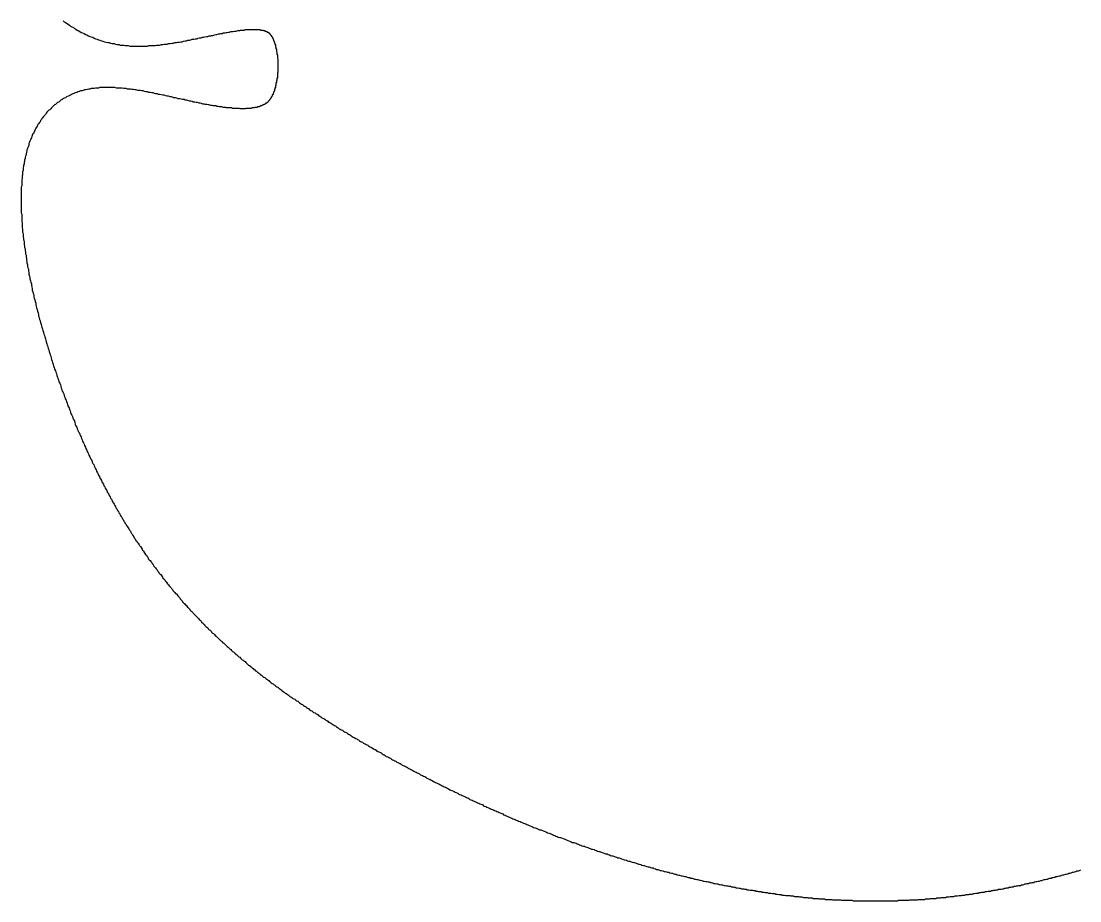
# Model space of a CAD drawing. Header units: millimetres. Extents: x 289 to 9778, y -894 to 6380.
# Drawn here: x 7084.45 to 7106.35, y 786.11 to 804.31 of the extents above; entities that cross this region are included whole.
import ezdxf

# ---------------------------------------------------------------- set-up
doc = ezdxf.new("R2010")
doc.units = ezdxf.units.MM
doc.layers.add('DRAW', color=7, linetype='Continuous')

msp = doc.modelspace()

# ---------------------------------------------------------------- linework, layer by layer
at = {"layer": 'DRAW'}
msp.add_polyline3d([(7085.32, 804.318, 0), (7085.34, 804.298, 0), (7085.37, 804.288, 0), (7085.39, 804.268, 0), (7085.42, 804.248, 0), (7085.45, 804.228, 0), (7085.47, 804.208, 0), (7085.5, 804.198, 0), (7085.53, 804.178, 0), (7085.55, 804.158, 0), (7085.58, 804.148, 0), (7085.61, 804.128, 0), (7085.63, 804.118, 0), (7085.66, 804.098, 0), (7085.69, 804.078, 0), (7085.72, 804.068, 0), (7085.75, 804.058, 0), (7085.78, 804.038, 0), (7085.81, 804.028, 0), (7085.84, 804.008, 0), (7085.87, 803.998, 0), (7085.9, 803.988, 0), (7085.93, 803.978, 0), (7085.96, 803.958, 0), (7085.99, 803.948, 0), (7086.02, 803.938, 0), (7086.05, 803.928, 0), (7086.08, 803.918, 0), (7086.11, 803.908, 0), (7086.14, 803.898, 0), (7086.17, 803.888, 0), (7086.21, 803.878, 0), (7086.24, 803.868, 0), (7086.27, 803.868, 0), (7086.3, 803.858, 0), (7086.33, 803.848, 0), (7086.37, 803.848, 0), (7086.4, 803.838, 0), (7086.43, 803.828, 0), (7086.47, 803.828, 0), (7086.5, 803.818, 0), (7086.53, 803.818, 0), (7086.57, 803.818, 0), (7086.6, 803.808, 0), (7086.63, 803.808, 0), (7086.66, 803.808, 0), (7086.7, 803.798, 0), (7086.73, 803.798, 0), (7086.76, 803.798, 0), (7086.8, 803.798, 0), (7086.83, 803.798, 0), (7086.86, 803.798, 0), (7086.89, 803.798, 0), (7086.93, 803.798, 0), (7086.96, 803.798, 0), (7086.99, 803.798, 0), (7087.03, 803.798, 0), (7087.06, 803.798, 0), (7087.09, 803.808, 0), (7087.12, 803.808, 0), (7087.15, 803.808, 0), (7087.19, 803.808, 0), (7087.22, 803.808, 0), (7087.25, 803.818, 0), (7087.28, 803.818, 0), (7087.31, 803.818, 0), (7087.35, 803.828, 0), (7087.38, 803.828, 0), (7087.41, 803.838, 0), (7087.44, 803.838, 0), (7087.47, 803.838, 0), (7087.5, 803.848, 0), (7087.53, 803.848, 0), (7087.57, 803.858, 0), (7087.6, 803.858, 0), (7087.63, 803.868, 0), (7087.66, 803.868, 0), (7087.69, 803.878, 0), (7087.72, 803.878, 0), (7087.75, 803.888, 0), (7087.78, 803.888, 0), (7087.81, 803.898, 0), (7087.84, 803.908, 0), (7087.87, 803.908, 0), (7087.9, 803.918, 0), (7087.93, 803.918, 0), (7087.96, 803.928, 0), (7087.99, 803.938, 0), (7088.02, 803.938, 0), (7088.05, 803.948, 0), (7088.08, 803.948, 0), (7088.11, 803.958, 0), (7088.14, 803.968, 0), (7088.17, 803.968, 0), (7088.2, 803.978, 0), (7088.22, 803.978, 0), (7088.25, 803.988, 0), (7088.28, 803.998, 0), (7088.31, 803.998, 0), (7088.34, 804.008, 0), (7088.37, 804.008, 0), (7088.39, 804.018, 0), (7088.42, 804.018, 0), (7088.45, 804.028, 0), (7088.48, 804.038, 0), (7088.5, 804.038, 0), (7088.53, 804.048, 0), (7088.56, 804.048, 0), (7088.58, 804.058, 0), (7088.61, 804.058, 0), (7088.63, 804.068, 0), (7088.66, 804.068, 0), (7088.69, 804.078, 0), (7088.71, 804.078, 0), (7088.74, 804.088, 0), (7088.76, 804.088, 0), (7088.79, 804.098, 0), (7088.81, 804.098, 0), (7088.83, 804.098, 0), (7088.86, 804.108, 0), (7088.88, 804.108, 0), (7088.9, 804.108, 0), (7088.93, 804.118, 0), (7088.95, 804.118, 0), (7088.97, 804.118, 0), (7088.99, 804.128, 0), (7089.02, 804.128, 0), (7089.04, 804.128, 0), (7089.06, 804.128, 0), (7089.08, 804.138, 0), (7089.1, 804.138, 0), (7089.12, 804.138, 0), (7089.14, 804.138, 0), (7089.16, 804.138, 0), (7089.18, 804.138, 0), (7089.2, 804.138, 0), (7089.22, 804.138, 0), (7089.23, 804.138, 0), (7089.25, 804.138, 0), (7089.27, 804.138, 0), (7089.29, 804.138, 0), (7089.3, 804.138, 0), (7089.32, 804.138, 0), (7089.33, 804.138, 0), (7089.35, 804.138, 0), (7089.36, 804.138, 0), (7089.37, 804.138, 0), (7089.39, 804.138, 0), (7089.4, 804.128, 0), (7089.41, 804.128, 0), (7089.42, 804.128, 0), (7089.44, 804.128, 0), (7089.45, 804.128, 0), (7089.46, 804.118, 0), (7089.47, 804.118, 0), (7089.48, 804.118, 0), (7089.49, 804.118, 0), (7089.49, 804.108, 0), (7089.5, 804.108, 0), (7089.51, 804.108, 0), (7089.52, 804.098, 0), (7089.52, 804.098, 0), (7089.53, 804.098, 0), (7089.54, 804.098, 0), (7089.54, 804.088, 0), (7089.55, 804.088, 0), (7089.55, 804.088, 0), (7089.56, 804.078, 0), (7089.56, 804.078, 0), (7089.57, 804.078, 0), (7089.57, 804.068, 0), (7089.58, 804.068, 0), (7089.58, 804.068, 0), (7089.58, 804.058, 0), (7089.59, 804.058, 0), (7089.59, 804.048, 0), (7089.6, 804.048, 0), (7089.6, 804.038, 0), (7089.61, 804.038, 0), (7089.61, 804.028, 0), (7089.61, 804.028, 0), (7089.62, 804.018, 0), (7089.62, 804.008, 0), (7089.63, 803.998, 0), (7089.64, 803.998, 0), (7089.64, 803.988, 0), (7089.65, 803.978, 0), (7089.65, 803.958, 0), (7089.66, 803.948, 0), (7089.66, 803.938, 0), (7089.67, 803.928, 0), (7089.67, 803.908, 0), (7089.68, 803.898, 0), (7089.68, 803.888, 0), (7089.69, 803.868, 0), (7089.7, 803.848, 0), (7089.7, 803.838, 0), (7089.71, 803.818, 0), (7089.71, 803.798, 0), (7089.71, 803.788, 0), (7089.72, 803.768, 0), (7089.72, 803.748, 0), (7089.73, 803.728, 0), (7089.73, 803.708, 0), (7089.73, 803.688, 0), (7089.74, 803.668, 0), (7089.74, 803.648, 0), (7089.74, 803.628, 0), (7089.75, 803.608, 0), (7089.75, 803.588, 0), (7089.75, 803.568, 0), (7089.75, 803.548, 0), (7089.76, 803.518, 0), (7089.76, 803.498, 0), (7089.76, 803.478, 0), (7089.76, 803.458, 0), (7089.76, 803.438, 0), (7089.76, 803.408, 0), (7089.76, 803.388, 0), (7089.76, 803.368, 0), (7089.76, 803.348, 0), (7089.76, 803.328, 0), (7089.76, 803.298, 0), (7089.76, 803.278, 0), (7089.76, 803.258, 0), (7089.75, 803.238, 0), (7089.75, 803.218, 0), (7089.75, 803.188, 0), (7089.75, 803.168, 0), (7089.75, 803.148, 0), (7089.74, 803.128, 0), (7089.74, 803.108, 0), (7089.74, 803.088, 0), (7089.73, 803.068, 0), (7089.73, 803.048, 0), (7089.72, 803.028, 0), (7089.72, 803.008, 0), (7089.72, 802.988, 0), (7089.71, 802.968, 0), (7089.71, 802.948, 0), (7089.7, 802.928, 0), (7089.7, 802.908, 0), (7089.69, 802.898, 0), (7089.69, 802.878, 0), (7089.68, 802.858, 0), (7089.67, 802.848, 0), (7089.67, 802.828, 0), (7089.66, 802.818, 0), (7089.66, 802.798, 0), (7089.65, 802.788, 0), (7089.64, 802.778, 0), (7089.64, 802.758, 0), (7089.63, 802.748, 0), (7089.62, 802.738, 0), (7089.62, 802.728, 0), (7089.61, 802.718, 0), (7089.61, 802.708, 0), (7089.6, 802.698, 0), (7089.59, 802.688, 0), (7089.59, 802.678, 0), (7089.58, 802.678, 0), (7089.58, 802.668, 0), (7089.57, 802.658, 0), (7089.56, 802.658, 0), (7089.56, 802.648, 0), (7089.55, 802.638, 0), (7089.55, 802.638, 0), (7089.54, 802.628, 0), (7089.53, 802.628, 0), (7089.53, 802.618, 0), (7089.52, 802.618, 0), (7089.51, 802.608, 0), (7089.5, 802.608, 0), (7089.5, 802.598, 0), (7089.49, 802.598, 0), (7089.48, 802.588, 0), (7089.47, 802.588, 0), (7089.46, 802.578, 0), (7089.45, 802.578, 0), (7089.44, 802.568, 0), (7089.43, 802.568, 0), (7089.42, 802.558, 0), (7089.41, 802.558, 0), (7089.4, 802.558, 0), (7089.39, 802.548, 0), (7089.38, 802.548, 0), (7089.37, 802.538, 0), (7089.35, 802.538, 0), (7089.34, 802.538, 0), (7089.33, 802.528, 0), (7089.31, 802.528, 0), (7089.3, 802.528, 0), (7089.28, 802.528, 0), (7089.27, 802.518, 0), (7089.25, 802.518, 0), (7089.24, 802.518, 0), (7089.22, 802.518, 0), (7089.21, 802.508, 0), (7089.19, 802.508, 0), (7089.17, 802.508, 0), (7089.15, 802.508, 0), (7089.13, 802.508, 0), (7089.12, 802.508, 0), (7089.1, 802.508, 0), (7089.08, 802.498, 0), (7089.06, 802.498, 0), (7089.04, 802.498, 0), (7089.02, 802.498, 0), (7089, 802.498, 0), (7088.98, 802.498, 0), (7088.96, 802.508, 0), (7088.93, 802.508, 0), (7088.91, 802.508, 0), (7088.89, 802.508, 0), (7088.87, 802.508, 0), (7088.84, 802.508, 0), (7088.82, 802.508, 0), (7088.8, 802.518, 0), (7088.78, 802.518, 0), (7088.75, 802.518, 0), (7088.73, 802.518, 0), (7088.7, 802.518, 0), (7088.68, 802.528, 0), (7088.65, 802.528, 0), (7088.63, 802.528, 0), (7088.6, 802.538, 0), (7088.58, 802.538, 0), (7088.55, 802.538, 0), (7088.53, 802.548, 0), (7088.5, 802.548, 0), (7088.48, 802.558, 0), (7088.45, 802.558, 0), (7088.42, 802.558, 0), (7088.4, 802.568, 0), (7088.37, 802.568, 0), (7088.34, 802.578, 0), (7088.32, 802.578, 0), (7088.29, 802.588, 0), (7088.26, 802.588, 0), (7088.24, 802.598, 0), (7088.21, 802.598, 0), (7088.18, 802.608, 0), (7088.15, 802.618, 0), (7088.13, 802.618, 0), (7088.1, 802.628, 0), (7088.07, 802.628, 0), (7088.04, 802.638, 0), (7088.01, 802.638, 0), (7087.99, 802.648, 0), (7087.96, 802.658, 0), (7087.93, 802.658, 0), (7087.9, 802.668, 0), (7087.87, 802.678, 0), (7087.84, 802.678, 0), (7087.82, 802.688, 0), (7087.79, 802.688, 0), (7087.76, 802.698, 0), (7087.73, 802.708, 0), (7087.7, 802.708, 0), (7087.67, 802.718, 0), (7087.64, 802.728, 0), (7087.61, 802.728, 0), (7087.58, 802.738, 0), (7087.56, 802.748, 0), (7087.53, 802.748, 0), (7087.5, 802.758, 0), (7087.47, 802.758, 0), (7087.44, 802.768, 0), (7087.41, 802.778, 0), (7087.38, 802.778, 0), (7087.35, 802.788, 0), (7087.32, 802.798, 0), (7087.29, 802.798, 0), (7087.26, 802.808, 0), (7087.23, 802.808, 0), (7087.21, 802.818, 0), (7087.18, 802.828, 0), (7087.15, 802.828, 0), (7087.12, 802.838, 0), (7087.09, 802.838, 0), (7087.06, 802.848, 0), (7087.03, 802.848, 0), (7087, 802.858, 0), (7086.97, 802.868, 0), (7086.94, 802.868, 0), (7086.91, 802.878, 0), (7086.88, 802.878, 0), (7086.86, 802.878, 0), (7086.83, 802.888, 0), (7086.8, 802.888, 0), (7086.77, 802.898, 0), (7086.74, 802.898, 0), (7086.71, 802.908, 0), (7086.68, 802.908, 0), (7086.65, 802.908, 0), (7086.62, 802.918, 0), (7086.59, 802.918, 0), (7086.57, 802.918, 0), (7086.54, 802.928, 0), (7086.51, 802.928, 0), (7086.48, 802.928, 0), (7086.45, 802.928, 0), (7086.42, 802.928, 0), (7086.39, 802.938, 0), (7086.36, 802.938, 0), (7086.33, 802.938, 0), (7086.31, 802.938, 0), (7086.28, 802.938, 0), (7086.25, 802.938, 0), (7086.22, 802.938, 0), (7086.19, 802.938, 0), (7086.16, 802.938, 0), (7086.13, 802.938, 0), (7086.1, 802.938, 0), (7086.08, 802.938, 0), (7086.05, 802.928, 0), (7086.02, 802.928, 0), (7085.99, 802.928, 0), (7085.96, 802.918, 0), (7085.93, 802.918, 0), (7085.9, 802.918, 0), (7085.87, 802.908, 0), (7085.85, 802.908, 0), (7085.82, 802.898, 0), (7085.79, 802.888, 0), (7085.76, 802.888, 0), (7085.73, 802.878, 0), (7085.71, 802.868, 0), (7085.68, 802.868, 0), (7085.65, 802.858, 0), (7085.62, 802.848, 0), (7085.6, 802.838, 0), (7085.57, 802.828, 0), (7085.54, 802.818, 0), (7085.52, 802.808, 0), (7085.49, 802.798, 0), (7085.47, 802.778, 0), (7085.44, 802.768, 0), (7085.42, 802.758, 0), (7085.39, 802.748, 0), (7085.37, 802.728, 0), (7085.34, 802.718, 0), (7085.32, 802.708, 0), (7085.3, 802.688, 0), (7085.27, 802.678, 0), (7085.25, 802.658, 0), (7085.23, 802.638, 0), (7085.2, 802.628, 0), (7085.18, 802.608, 0), (7085.16, 802.588, 0), (7085.14, 802.578, 0), (7085.12, 802.558, 0), (7085.1, 802.538, 0), (7085.08, 802.518, 0), (7085.06, 802.498, 0), (7085.04, 802.478, 0), (7085.02, 802.468, 0), (7085, 802.448, 0), (7084.98, 802.428, 0), (7084.97, 802.408, 0), (7084.95, 802.378, 0), (7084.93, 802.358, 0), (7084.91, 802.338, 0), (7084.9, 802.318, 0), (7084.88, 802.298, 0), (7084.87, 802.278, 0), (7084.85, 802.258, 0), (7084.84, 802.228, 0), (7084.82, 802.208, 0), (7084.81, 802.188, 0), (7084.79, 802.168, 0), (7084.78, 802.138, 0), (7084.77, 802.118, 0), (7084.75, 802.098, 0), (7084.74, 802.068, 0), (7084.73, 802.048, 0), (7084.72, 802.028, 0), (7084.71, 801.998, 0), (7084.69, 801.978, 0), (7084.68, 801.948, 0), (7084.67, 801.928, 0), (7084.66, 801.898, 0), (7084.65, 801.878, 0), (7084.64, 801.858, 0), (7084.63, 801.828, 0), (7084.62, 801.808, 0), (7084.61, 801.778, 0), (7084.61, 801.748, 0), (7084.6, 801.728, 0), (7084.59, 801.698, 0), (7084.58, 801.678, 0), (7084.57, 801.648, 0), (7084.57, 801.628, 0), (7084.56, 801.598, 0), (7084.55, 801.568, 0), (7084.55, 801.548, 0), (7084.54, 801.518, 0), (7084.53, 801.488, 0), (7084.53, 801.468, 0), (7084.52, 801.438, 0), (7084.52, 801.408, 0), (7084.51, 801.388, 0), (7084.51, 801.358, 0), (7084.5, 801.328, 0), (7084.5, 801.308, 0), (7084.49, 801.278, 0), (7084.49, 801.248, 0), (7084.49, 801.218, 0), (7084.48, 801.198, 0), (7084.48, 801.168, 0), (7084.48, 801.138, 0), (7084.47, 801.108, 0), (7084.47, 801.078, 0), (7084.47, 801.058, 0), (7084.46, 801.028, 0), (7084.46, 800.998, 0), (7084.46, 800.968, 0), (7084.46, 800.938, 0), (7084.46, 800.908, 0), (7084.45, 800.878, 0), (7084.45, 800.858, 0), (7084.45, 800.828, 0), (7084.45, 800.798, 0), (7084.45, 800.768, 0), (7084.45, 800.738, 0), (7084.45, 800.708, 0), (7084.45, 800.678, 0), (7084.45, 800.648, 0), (7084.45, 800.618, 0), (7084.45, 800.588, 0), (7084.45, 800.558, 0), (7084.45, 800.528, 0), (7084.45, 800.498, 0), (7084.45, 800.468, 0), (7084.45, 800.438, 0), (7084.45, 800.408, 0), (7084.45, 800.378, 0), (7084.45, 800.348, 0), (7084.46, 800.318, 0), (7084.46, 800.288, 0), (7084.46, 800.258, 0), (7084.46, 800.228, 0), (7084.46, 800.198, 0), (7084.46, 800.168, 0), (7084.47, 800.138, 0), (7084.47, 800.098, 0), (7084.47, 800.068, 0), (7084.47, 800.038, 0), (7084.48, 800.008, 0), (7084.48, 799.978, 0), (7084.48, 799.948, 0), (7084.49, 799.918, 0), (7084.49, 799.878, 0), (7084.49, 799.848, 0), (7084.5, 799.818, 0), (7084.5, 799.788, 0), (7084.51, 799.758, 0), (7084.51, 799.728, 0), (7084.51, 799.688, 0), (7084.52, 799.658, 0), (7084.52, 799.628, 0), (7084.53, 799.598, 0), (7084.53, 799.568, 0), (7084.54, 799.528, 0), (7084.54, 799.498, 0), (7084.55, 799.468, 0), (7084.55, 799.438, 0), (7084.56, 799.398, 0), (7084.56, 799.368, 0), (7084.57, 799.338, 0), (7084.57, 799.308, 0), (7084.58, 799.268, 0), (7084.58, 799.238, 0), (7084.59, 799.208, 0), (7084.6, 799.178, 0), (7084.6, 799.138, 0), (7084.61, 799.108, 0), (7084.61, 799.078, 0), (7084.62, 799.038, 0), (7084.63, 799.008, 0), (7084.63, 798.978, 0), (7084.64, 798.938, 0), (7084.65, 798.908, 0), (7084.66, 798.878, 0), (7084.66, 798.848, 0), (7084.67, 798.808, 0), (7084.68, 798.778, 0), (7084.68, 798.748, 0), (7084.69, 798.708, 0), (7084.7, 798.678, 0), (7084.71, 798.648, 0), (7084.71, 798.608, 0), (7084.72, 798.578, 0), (7084.73, 798.548, 0), (7084.74, 798.508, 0), (7084.75, 798.478, 0), (7084.75, 798.448, 0), (7084.76, 798.408, 0), (7084.77, 798.378, 0), (7084.78, 798.348, 0), (7084.79, 798.308, 0), (7084.8, 798.278, 0), (7084.81, 798.238, 0), (7084.81, 798.208, 0), (7084.82, 798.178, 0), (7084.83, 798.138, 0), (7084.84, 798.108, 0), (7084.85, 798.078, 0), (7084.86, 798.038, 0), (7084.87, 798.008, 0), (7084.88, 797.978, 0), (7084.89, 797.938, 0), (7084.9, 797.908, 0), (7084.91, 797.878, 0), (7084.92, 797.838, 0), (7084.93, 797.808, 0), (7084.94, 797.778, 0), (7084.95, 797.738, 0), (7084.96, 797.708, 0), (7084.97, 797.678, 0), (7084.98, 797.638, 0), (7084.99, 797.608, 0), (7085, 797.578, 0), (7085.01, 797.538, 0), (7085.02, 797.508, 0), (7085.03, 797.478, 0), (7085.04, 797.438, 0), (7085.05, 797.408, 0), (7085.06, 797.378, 0), (7085.07, 797.338, 0), (7085.08, 797.308, 0), (7085.09, 797.278, 0), (7085.1, 797.248, 0), (7085.11, 797.208, 0), (7085.12, 797.178, 0), (7085.13, 797.148, 0), (7085.14, 797.108, 0), (7085.16, 797.078, 0), (7085.17, 797.048, 0), (7085.18, 797.018, 0), (7085.19, 796.978, 0), (7085.2, 796.948, 0), (7085.21, 796.918, 0), (7085.22, 796.888, 0), (7085.23, 796.848, 0), (7085.25, 796.818, 0), (7085.26, 796.788, 0), (7085.27, 796.758, 0), (7085.28, 796.718, 0), (7085.29, 796.688, 0), (7085.3, 796.658, 0), (7085.32, 796.628, 0), (7085.33, 796.598, 0), (7085.34, 796.558, 0), (7085.35, 796.528, 0), (7085.36, 796.498, 0), (7085.38, 796.468, 0), (7085.39, 796.438, 0), (7085.4, 796.408, 0), (7085.41, 796.378, 0), (7085.42, 796.338, 0), (7085.44, 796.308, 0), (7085.45, 796.278, 0), (7085.46, 796.248, 0), (7085.47, 796.218, 0), (7085.48, 796.188, 0), (7085.5, 796.158, 0), (7085.51, 796.128, 0), (7085.52, 796.098, 0), (7085.53, 796.068, 0), (7085.55, 796.038, 0), (7085.56, 796.008, 0), (7085.57, 795.968, 0), (7085.58, 795.938, 0), (7085.6, 795.908, 0), (7085.61, 795.878, 0), (7085.62, 795.848, 0), (7085.63, 795.818, 0), (7085.65, 795.798, 0), (7085.66, 795.768, 0), (7085.67, 795.738, 0), (7085.69, 795.708, 0), (7085.7, 795.678, 0), (7085.71, 795.648, 0), (7085.72, 795.618, 0), (7085.74, 795.588, 0), (7085.75, 795.558, 0), (7085.76, 795.528, 0), (7085.78, 795.498, 0), (7085.79, 795.468, 0), (7085.8, 795.448, 0), (7085.81, 795.418, 0), (7085.83, 795.388, 0), (7085.84, 795.358, 0), (7085.85, 795.328, 0), (7085.87, 795.298, 0), (7085.88, 795.278, 0), (7085.89, 795.248, 0), (7085.91, 795.218, 0), (7085.92, 795.188, 0), (7085.93, 795.158, 0), (7085.95, 795.138, 0), (7085.96, 795.108, 0), (7085.97, 795.078, 0), (7085.99, 795.048, 0), (7086, 795.028, 0), (7086.01, 794.998, 0), (7086.03, 794.968, 0), (7086.04, 794.938, 0), (7086.05, 794.918, 0), (7086.07, 794.888, 0), (7086.08, 794.858, 0), (7086.09, 794.838, 0), (7086.11, 794.808, 0), (7086.12, 794.778, 0), (7086.13, 794.758, 0), (7086.15, 794.728, 0), (7086.16, 794.698, 0), (7086.18, 794.678, 0), (7086.19, 794.648, 0), (7086.2, 794.628, 0), (7086.22, 794.598, 0), (7086.23, 794.568, 0), (7086.25, 794.548, 0), (7086.26, 794.518, 0), (7086.27, 794.498, 0), (7086.29, 794.468, 0), (7086.3, 794.438, 0), (7086.32, 794.418, 0), (7086.33, 794.388, 0), (7086.34, 794.368, 0), (7086.36, 794.338, 0), (7086.37, 794.318, 0), (7086.39, 794.288, 0), (7086.4, 794.268, 0), (7086.41, 794.238, 0), (7086.43, 794.218, 0), (7086.44, 794.188, 0), (7086.46, 794.168, 0), (7086.47, 794.138, 0), (7086.49, 794.118, 0), (7086.5, 794.088, 0), (7086.51, 794.068, 0), (7086.53, 794.048, 0), (7086.54, 794.018, 0), (7086.56, 793.998, 0), (7086.57, 793.968, 0), (7086.59, 793.948, 0), (7086.6, 793.918, 0), (7086.62, 793.898, 0), (7086.63, 793.878, 0), (7086.65, 793.848, 0), (7086.66, 793.828, 0), (7086.68, 793.808, 0), (7086.69, 793.778, 0), (7086.71, 793.758, 0), (7086.72, 793.738, 0), (7086.73, 793.708, 0), (7086.75, 793.688, 0), (7086.76, 793.668, 0), (7086.78, 793.638, 0), (7086.79, 793.618, 0), (7086.81, 793.598, 0), (7086.82, 793.568, 0), (7086.84, 793.548, 0), (7086.85, 793.528, 0), (7086.87, 793.508, 0), (7086.89, 793.478, 0), (7086.9, 793.458, 0), (7086.92, 793.438, 0), (7086.93, 793.418, 0), (7086.95, 793.388, 0), (7086.96, 793.368, 0), (7086.98, 793.348, 0), (7086.99, 793.328, 0), (7087.01, 793.298, 0), (7087.02, 793.278, 0), (7087.04, 793.258, 0), (7087.05, 793.238, 0), (7087.07, 793.218, 0), (7087.08, 793.188, 0), (7087.1, 793.168, 0), (7087.12, 793.148, 0), (7087.13, 793.128, 0), (7087.15, 793.108, 0), (7087.16, 793.088, 0), (7087.18, 793.068, 0), (7087.19, 793.038, 0), (7087.21, 793.018, 0), (7087.23, 792.998, 0), (7087.24, 792.978, 0), (7087.26, 792.958, 0), (7087.27, 792.938, 0), (7087.29, 792.918, 0), (7087.3, 792.898, 0), (7087.32, 792.878, 0), (7087.34, 792.858, 0), (7087.35, 792.838, 0), (7087.37, 792.808, 0), (7087.38, 792.788, 0), (7087.4, 792.768, 0), (7087.42, 792.748, 0), (7087.43, 792.728, 0), (7087.45, 792.708, 0), (7087.46, 792.688, 0), (7087.48, 792.668, 0), (7087.5, 792.648, 0), (7087.51, 792.628, 0), (7087.53, 792.608, 0), (7087.55, 792.588, 0), (7087.56, 792.568, 0), (7087.58, 792.548, 0), (7087.59, 792.528, 0), (7087.61, 792.508, 0), (7087.63, 792.488, 0), (7087.64, 792.468, 0), (7087.66, 792.458, 0), (7087.68, 792.438, 0), (7087.69, 792.418, 0), (7087.71, 792.398, 0), (7087.73, 792.378, 0), (7087.74, 792.358, 0), (7087.76, 792.338, 0), (7087.78, 792.318, 0), (7087.79, 792.298, 0), (7087.81, 792.278, 0), (7087.83, 792.258, 0), (7087.84, 792.238, 0), (7087.86, 792.228, 0), (7087.88, 792.208, 0), (7087.89, 792.188, 0), (7087.91, 792.168, 0), (7087.93, 792.148, 0), (7087.94, 792.128, 0), (7087.96, 792.108, 0), (7087.98, 792.098, 0), (7088, 792.078, 0), (7088.01, 792.058, 0), (7088.03, 792.038, 0), (7088.05, 792.018, 0), (7088.06, 792.008, 0), (7088.08, 791.988, 0), (7088.1, 791.968, 0), (7088.12, 791.948, 0), (7088.13, 791.928, 0), (7088.15, 791.918, 0), (7088.17, 791.898, 0), (7088.18, 791.878, 0), (7088.2, 791.858, 0), (7088.22, 791.838, 0), (7088.24, 791.828, 0), (7088.25, 791.808, 0), (7088.27, 791.788, 0), (7088.29, 791.768, 0), (7088.31, 791.758, 0), (7088.32, 791.738, 0), (7088.34, 791.718, 0), (7088.36, 791.708, 0), (7088.38, 791.688, 0), (7088.39, 791.668, 0), (7088.41, 791.648, 0), (7088.43, 791.638, 0), (7088.45, 791.618, 0), (7088.46, 791.598, 0), (7088.48, 791.588, 0), (7088.5, 791.568, 0), (7088.52, 791.548, 0), (7088.53, 791.538, 0), (7088.55, 791.518, 0), (7088.57, 791.498, 0), (7088.59, 791.488, 0), (7088.61, 791.468, 0), (7088.62, 791.448, 0), (7088.64, 791.438, 0), (7088.66, 791.418, 0), (7088.68, 791.398, 0), (7088.7, 791.388, 0), (7088.71, 791.368, 0), (7088.73, 791.358, 0), (7088.75, 791.338, 0), (7088.77, 791.318, 0), (7088.79, 791.308, 0), (7088.8, 791.288, 0), (7088.82, 791.268, 0), (7088.84, 791.258, 0), (7088.86, 791.238, 0), (7088.88, 791.228, 0), (7088.89, 791.208, 0), (7088.91, 791.198, 0), (7088.93, 791.178, 0), (7088.95, 791.158, 0), (7088.97, 791.148, 0), (7088.99, 791.128, 0), (7089, 791.118, 0), (7089.02, 791.098, 0), (7089.04, 791.088, 0), (7089.06, 791.068, 0), (7089.08, 791.058, 0), (7089.1, 791.038, 0), (7089.12, 791.018, 0), (7089.13, 791.008, 0), (7089.15, 790.988, 0), (7089.17, 790.978, 0), (7089.19, 790.958, 0), (7089.21, 790.948, 0), (7089.23, 790.928, 0), (7089.25, 790.918, 0), (7089.26, 790.898, 0), (7089.28, 790.888, 0), (7089.3, 790.868, 0), (7089.32, 790.858, 0), (7089.34, 790.838, 0), (7089.36, 790.828, 0), (7089.38, 790.808, 0), (7089.4, 790.798, 0), (7089.41, 790.778, 0), (7089.43, 790.768, 0), (7089.45, 790.748, 0), (7089.47, 790.738, 0), (7089.49, 790.728, 0), (7089.51, 790.708, 0), (7089.53, 790.698, 0), (7089.55, 790.678, 0), (7089.57, 790.668, 0), (7089.59, 790.648, 0), (7089.6, 790.638, 0), (7089.62, 790.618, 0), (7089.64, 790.608, 0), (7089.66, 790.598, 0), (7089.68, 790.578, 0), (7089.7, 790.568, 0), (7089.72, 790.548, 0), (7089.74, 790.538, 0), (7089.76, 790.528, 0), (7089.78, 790.508, 0), (7089.8, 790.498, 0), (7089.82, 790.478, 0), (7089.84, 790.468, 0), (7089.85, 790.448, 0), (7089.87, 790.438, 0), (7089.89, 790.428, 0), (7089.91, 790.408, 0), (7089.93, 790.398, 0), (7089.95, 790.388, 0), (7089.97, 790.368, 0), (7089.99, 790.358, 0), (7090.01, 790.338, 0), (7090.03, 790.328, 0), (7090.05, 790.318, 0), (7090.07, 790.298, 0), (7090.09, 790.288, 0), (7090.11, 790.278, 0), (7090.13, 790.258, 0), (7090.15, 790.248, 0), (7090.17, 790.238, 0), (7090.19, 790.218, 0), (7090.21, 790.208, 0), (7090.23, 790.188, 0), (7090.25, 790.178, 0), (7090.27, 790.168, 0), (7090.29, 790.148, 0), (7090.31, 790.138, 0), (7090.33, 790.128, 0), (7090.35, 790.108, 0), (7090.37, 790.098, 0), (7090.39, 790.088, 0), (7090.41, 790.068, 0), (7090.42, 790.058, 0), (7090.44, 790.048, 0), (7090.46, 790.038, 0), (7090.48, 790.018, 0), (7090.5, 790.008, 0), (7090.53, 789.998, 0), (7090.55, 789.978, 0), (7090.57, 789.968, 0), (7090.59, 789.958, 0), (7090.61, 789.938, 0), (7090.63, 789.928, 0), (7090.65, 789.918, 0), (7090.67, 789.898, 0), (7090.69, 789.888, 0), (7090.71, 789.878, 0), (7090.73, 789.868, 0), (7090.75, 789.848, 0), (7090.77, 789.838, 0), (7090.79, 789.828, 0), (7090.81, 789.808, 0), (7090.83, 789.798, 0), (7090.85, 789.788, 0), (7090.87, 789.778, 0), (7090.89, 789.758, 0), (7090.91, 789.748, 0), (7090.93, 789.738, 0), (7090.95, 789.728, 0), (7090.97, 789.708, 0), (7090.99, 789.698, 0), (7091.01, 789.688, 0), (7091.03, 789.668, 0), (7091.05, 789.658, 0), (7091.07, 789.648, 0), (7091.1, 789.638, 0), (7091.12, 789.618, 0), (7091.14, 789.608, 0), (7091.16, 789.598, 0), (7091.18, 789.588, 0), (7091.2, 789.568, 0), (7091.22, 789.558, 0), (7091.24, 789.548, 0), (7091.26, 789.538, 0), (7091.28, 789.518, 0), (7091.3, 789.508, 0), (7091.32, 789.498, 0), (7091.34, 789.488, 0), (7091.37, 789.468, 0), (7091.39, 789.458, 0), (7091.41, 789.448, 0), (7091.43, 789.438, 0), (7091.45, 789.418, 0), (7091.47, 789.408, 0), (7091.49, 789.398, 0), (7091.51, 789.388, 0), (7091.53, 789.368, 0), (7091.56, 789.358, 0), (7091.58, 789.348, 0), (7091.6, 789.338, 0), (7091.62, 789.328, 0), (7091.64, 789.308, 0), (7091.66, 789.298, 0), (7091.68, 789.288, 0), (7091.7, 789.278, 0), (7091.73, 789.258, 0), (7091.75, 789.248, 0), (7091.77, 789.238, 0), (7091.79, 789.228, 0), (7091.81, 789.208, 0), (7091.83, 789.198, 0), (7091.85, 789.188, 0), (7091.88, 789.178, 0), (7091.9, 789.168, 0), (7091.92, 789.148, 0), (7091.94, 789.138, 0), (7091.96, 789.128, 0), (7091.98, 789.118, 0), (7092, 789.098, 0), (7092.03, 789.088, 0), (7092.05, 789.078, 0), (7092.07, 789.068, 0), (7092.09, 789.058, 0), (7092.11, 789.038, 0), (7092.13, 789.028, 0), (7092.16, 789.018, 0), (7092.18, 789.008, 0), (7092.2, 788.998, 0), (7092.22, 788.978, 0), (7092.24, 788.968, 0), (7092.27, 788.958, 0), (7092.29, 788.948, 0), (7092.31, 788.938, 0), (7092.33, 788.918, 0), (7092.35, 788.908, 0), (7092.38, 788.898, 0), (7092.4, 788.888, 0), (7092.42, 788.878, 0), (7092.44, 788.868, 0), (7092.46, 788.848, 0), (7092.49, 788.838, 0), (7092.51, 788.828, 0), (7092.53, 788.818, 0), (7092.55, 788.808, 0), (7092.57, 788.788, 0), (7092.6, 788.778, 0), (7092.62, 788.768, 0), (7092.64, 788.758, 0), (7092.66, 788.748, 0), (7092.69, 788.738, 0), (7092.71, 788.718, 0), (7092.73, 788.708, 0), (7092.75, 788.698, 0), (7092.77, 788.688, 0), (7092.8, 788.678, 0), (7092.82, 788.668, 0), (7092.84, 788.648, 0), (7092.86, 788.638, 0), (7092.89, 788.628, 0), (7092.91, 788.618, 0), (7092.93, 788.608, 0), (7092.95, 788.598, 0), (7092.98, 788.578, 0), (7093, 788.568, 0), (7093.02, 788.558, 0), (7093.04, 788.548, 0), (7093.07, 788.538, 0), (7093.09, 788.528, 0), (7093.11, 788.518, 0), (7093.14, 788.498, 0), (7093.16, 788.488, 0), (7093.18, 788.478, 0), (7093.2, 788.468, 0), (7093.23, 788.458, 0), (7093.25, 788.448, 0), (7093.27, 788.438, 0), (7093.29, 788.428, 0), (7093.32, 788.408, 0), (7093.34, 788.398, 0), (7093.36, 788.388, 0), (7093.39, 788.378, 0), (7093.41, 788.368, 0), (7093.43, 788.358, 0), (7093.45, 788.348, 0), (7093.48, 788.338, 0), (7093.5, 788.318, 0), (7093.52, 788.308, 0), (7093.55, 788.298, 0), (7093.57, 788.288, 0), (7093.59, 788.278, 0), (7093.62, 788.268, 0), (7093.64, 788.258, 0), (7093.66, 788.248, 0), (7093.69, 788.238, 0), (7093.71, 788.228, 0), (7093.73, 788.208, 0), (7093.75, 788.198, 0), (7093.78, 788.188, 0), (7093.8, 788.178, 0), (7093.82, 788.168, 0), (7093.85, 788.158, 0), (7093.87, 788.148, 0), (7093.89, 788.138, 0), (7093.92, 788.128, 0), (7093.94, 788.118, 0), (7093.96, 788.108, 0), (7093.99, 788.098, 0), (7094.01, 788.078, 0), (7094.03, 788.068, 0), (7094.06, 788.058, 0), (7094.08, 788.048, 0), (7094.1, 788.038, 0), (7094.13, 788.028, 0), (7094.15, 788.018, 0), (7094.17, 788.008, 0), (7094.2, 787.998, 0), (7094.22, 787.988, 0), (7094.24, 787.978, 0), (7094.27, 787.968, 0), (7094.29, 787.958, 0), (7094.32, 787.948, 0), (7094.34, 787.938, 0), (7094.36, 787.928, 0), (7094.39, 787.918, 0), (7094.41, 787.908, 0), (7094.43, 787.888, 0), (7094.46, 787.878, 0), (7094.48, 787.868, 0), (7094.5, 787.858, 0), (7094.53, 787.848, 0), (7094.55, 787.838, 0), (7094.58, 787.828, 0), (7094.6, 787.818, 0), (7094.62, 787.808, 0), (7094.65, 787.798, 0), (7094.67, 787.788, 0), (7094.69, 787.778, 0), (7094.72, 787.768, 0), (7094.74, 787.758, 0), (7094.77, 787.748, 0), (7094.79, 787.738, 0), (7094.81, 787.728, 0), (7094.84, 787.718, 0), (7094.86, 787.708, 0), (7094.89, 787.698, 0), (7094.91, 787.688, 0), (7094.93, 787.678, 0), (7094.96, 787.668, 0), (7094.98, 787.658, 0), (7095.01, 787.648, 0), (7095.03, 787.638, 0), (7095.05, 787.628, 0), (7095.08, 787.618, 0), (7095.1, 787.608, 0), (7095.13, 787.598, 0), (7095.15, 787.588, 0), (7095.17, 787.578, 0), (7095.2, 787.578, 0), (7095.22, 787.568, 0), (7095.25, 787.558, 0), (7095.27, 787.548, 0), (7095.3, 787.538, 0), (7095.32, 787.528, 0), (7095.34, 787.518, 0), (7095.37, 787.508, 0), (7095.39, 787.498, 0), (7095.42, 787.488, 0), (7095.44, 787.478, 0), (7095.46, 787.468, 0), (7095.49, 787.458, 0), (7095.51, 787.448, 0), (7095.54, 787.438, 0), (7095.56, 787.428, 0), (7095.59, 787.418, 0), (7095.61, 787.418, 0), (7095.63, 787.408, 0), (7095.66, 787.398, 0), (7095.68, 787.388, 0), (7095.71, 787.378, 0), (7095.73, 787.368, 0), (7095.76, 787.358, 0), (7095.78, 787.348, 0), (7095.81, 787.338, 0), (7095.83, 787.328, 0), (7095.85, 787.318, 0), (7095.88, 787.318, 0), (7095.9, 787.308, 0), (7095.93, 787.298, 0), (7095.95, 787.288, 0), (7095.98, 787.278, 0), (7096, 787.268, 0), (7096.03, 787.258, 0), (7096.05, 787.248, 0), (7096.08, 787.238, 0), (7096.1, 787.238, 0), (7096.12, 787.228, 0), (7096.15, 787.218, 0), (7096.17, 787.208, 0), (7096.2, 787.198, 0), (7096.22, 787.188, 0), (7096.25, 787.178, 0), (7096.27, 787.178, 0), (7096.3, 787.168, 0), (7096.32, 787.158, 0), (7096.35, 787.148, 0), (7096.37, 787.138, 0), (7096.4, 787.128, 0), (7096.42, 787.128, 0), (7096.45, 787.118, 0), (7096.47, 787.108, 0), (7096.49, 787.098, 0), (7096.52, 787.088, 0), (7096.54, 787.078, 0), (7096.57, 787.078, 0), (7096.59, 787.068, 0), (7096.62, 787.058, 0), (7096.64, 787.048, 0), (7096.67, 787.038, 0), (7096.69, 787.038, 0), (7096.72, 787.028, 0), (7096.74, 787.018, 0), (7096.77, 787.008, 0), (7096.79, 786.998, 0), (7096.82, 786.998, 0), (7096.84, 786.988, 0), (7096.87, 786.978, 0), (7096.89, 786.968, 0), (7096.92, 786.958, 0), (7096.94, 786.958, 0), (7096.97, 786.948, 0), (7096.99, 786.938, 0), (7097.02, 786.928, 0), (7097.04, 786.928, 0), (7097.07, 786.918, 0), (7097.09, 786.908, 0), (7097.12, 786.898, 0), (7097.14, 786.898, 0), (7097.17, 786.888, 0), (7097.19, 786.878, 0), (7097.22, 786.868, 0), (7097.24, 786.868, 0), (7097.27, 786.858, 0), (7097.29, 786.848, 0), (7097.32, 786.838, 0), (7097.34, 786.838, 0), (7097.37, 786.828, 0), (7097.39, 786.818, 0), (7097.42, 786.808, 0), (7097.44, 786.808, 0), (7097.47, 786.798, 0), (7097.49, 786.788, 0), (7097.52, 786.788, 0), (7097.54, 786.778, 0), (7097.57, 786.768, 0), (7097.59, 786.758, 0), (7097.62, 786.758, 0), (7097.64, 786.748, 0), (7097.67, 786.738, 0), (7097.69, 786.738, 0), (7097.72, 786.728, 0), (7097.75, 786.718, 0), (7097.77, 786.718, 0), (7097.8, 786.708, 0), (7097.82, 786.698, 0), (7097.85, 786.698, 0), (7097.87, 786.688, 0), (7097.9, 786.678, 0), (7097.92, 786.678, 0), (7097.95, 786.668, 0), (7097.97, 786.658, 0), (7098, 786.658, 0), (7098.02, 786.648, 0), (7098.05, 786.638, 0), (7098.07, 786.638, 0), (7098.1, 786.628, 0), (7098.12, 786.628, 0), (7098.15, 786.618, 0), (7098.17, 786.608, 0), (7098.2, 786.608, 0), (7098.23, 786.598, 0), (7098.25, 786.588, 0), (7098.28, 786.588, 0), (7098.3, 786.578, 0), (7098.33, 786.578, 0), (7098.35, 786.568, 0), (7098.38, 786.558, 0), (7098.4, 786.558, 0), (7098.43, 786.548, 0), (7098.45, 786.548, 0), (7098.48, 786.538, 0), (7098.5, 786.538, 0), (7098.53, 786.528, 0), (7098.56, 786.518, 0), (7098.58, 786.518, 0), (7098.61, 786.508, 0), (7098.63, 786.508, 0), (7098.66, 786.498, 0), (7098.68, 786.498, 0), (7098.71, 786.488, 0), (7098.73, 786.488, 0), (7098.76, 786.478, 0), (7098.78, 786.468, 0), (7098.81, 786.468, 0), (7098.84, 786.458, 0), (7098.86, 786.458, 0), (7098.89, 786.448, 0), (7098.91, 786.448, 0), (7098.94, 786.438, 0), (7098.96, 786.438, 0), (7098.99, 786.428, 0), (7099.01, 786.428, 0), (7099.04, 786.418, 0), (7099.07, 786.418, 0), (7099.09, 786.408, 0), (7099.12, 786.408, 0), (7099.14, 786.398, 0), (7099.17, 786.398, 0), (7099.19, 786.388, 0), (7099.22, 786.388, 0), (7099.24, 786.378, 0), (7099.27, 786.378, 0), (7099.3, 786.368, 0), (7099.32, 786.368, 0), (7099.35, 786.358, 0), (7099.37, 786.358, 0), (7099.4, 786.358, 0), (7099.42, 786.348, 0), (7099.45, 786.348, 0), (7099.47, 786.338, 0), (7099.5, 786.338, 0), (7099.53, 786.328, 0), (7099.55, 786.328, 0), (7099.58, 786.328, 0), (7099.6, 786.318, 0), (7099.63, 786.318, 0), (7099.65, 786.308, 0), (7099.68, 786.308, 0), (7099.7, 786.298, 0), (7099.73, 786.298, 0), (7099.76, 786.298, 0), (7099.78, 786.288, 0), (7099.81, 786.288, 0), (7099.83, 786.278, 0), (7099.86, 786.278, 0), (7099.88, 786.278, 0), (7099.91, 786.268, 0), (7099.94, 786.268, 0), (7099.96, 786.268, 0), (7099.99, 786.258, 0), (7100.01, 786.258, 0), (7100.04, 786.258, 0), (7100.06, 786.248, 0), (7100.09, 786.248, 0), (7100.12, 786.238, 0), (7100.14, 786.238, 0), (7100.17, 786.238, 0), (7100.19, 786.228, 0), (7100.22, 786.228, 0), (7100.24, 786.228, 0), (7100.27, 786.218, 0), (7100.29, 786.218, 0), (7100.32, 786.218, 0), (7100.35, 786.218, 0), (7100.37, 786.208, 0), (7100.4, 786.208, 0), (7100.42, 786.208, 0), (7100.45, 786.198, 0), (7100.47, 786.198, 0), (7100.5, 786.198, 0), (7100.53, 786.198, 0), (7100.55, 786.188, 0), (7100.58, 786.188, 0), (7100.6, 786.188, 0), (7100.63, 786.178, 0), (7100.65, 786.178, 0), (7100.68, 786.178, 0), (7100.71, 786.178, 0), (7100.73, 786.168, 0), (7100.76, 786.168, 0), (7100.78, 786.168, 0), (7100.81, 786.168, 0), (7100.83, 786.158, 0), (7100.86, 786.158, 0), (7100.89, 786.158, 0), (7100.91, 786.158, 0), (7100.94, 786.158, 0), (7100.96, 786.148, 0), (7100.99, 786.148, 0), (7101.01, 786.148, 0), (7101.04, 786.148, 0), (7101.07, 786.148, 0), (7101.09, 786.138, 0), (7101.12, 786.138, 0), (7101.14, 786.138, 0), (7101.17, 786.138, 0), (7101.19, 786.138, 0), (7101.22, 786.138, 0), (7101.24, 786.128, 0), (7101.27, 786.128, 0), (7101.3, 786.128, 0), (7101.32, 786.128, 0), (7101.35, 786.128, 0), (7101.37, 786.128, 0), (7101.4, 786.128, 0), (7101.42, 786.118, 0), (7101.45, 786.118, 0), (7101.48, 786.118, 0), (7101.5, 786.118, 0), (7101.53, 786.118, 0), (7101.55, 786.118, 0), (7101.58, 786.118, 0), (7101.6, 786.118, 0), (7101.63, 786.118, 0), (7101.66, 786.108, 0), (7101.68, 786.108, 0), (7101.71, 786.108, 0), (7101.73, 786.108, 0), (7101.76, 786.108, 0), (7101.78, 786.108, 0), (7101.81, 786.108, 0), (7101.84, 786.108, 0), (7101.86, 786.108, 0), (7101.89, 786.108, 0), (7101.91, 786.108, 0), (7101.94, 786.108, 0), (7101.96, 786.108, 0), (7101.99, 786.108, 0), (7102.01, 786.108, 0), (7102.04, 786.108, 0), (7102.07, 786.108, 0), (7102.09, 786.108, 0), (7102.12, 786.108, 0), (7102.14, 786.108, 0), (7102.17, 786.108, 0), (7102.19, 786.108, 0), (7102.22, 786.108, 0), (7102.25, 786.108, 0), (7102.27, 786.108, 0), (7102.3, 786.108, 0), (7102.32, 786.108, 0), (7102.35, 786.108, 0), (7102.37, 786.108, 0), (7102.4, 786.108, 0), (7102.42, 786.108, 0), (7102.45, 786.108, 0), (7102.48, 786.108, 0), (7102.5, 786.108, 0), (7102.53, 786.108, 0), (7102.55, 786.108, 0), (7102.58, 786.108, 0), (7102.6, 786.118, 0), (7102.63, 786.118, 0), (7102.65, 786.118, 0), (7102.68, 786.118, 0), (7102.71, 786.118, 0), (7102.73, 786.118, 0), (7102.76, 786.118, 0), (7102.78, 786.118, 0), (7102.81, 786.118, 0), (7102.83, 786.128, 0), (7102.86, 786.128, 0), (7102.88, 786.128, 0), (7102.91, 786.128, 0), (7102.93, 786.128, 0), (7102.96, 786.128, 0), (7102.99, 786.128, 0), (7103.01, 786.138, 0), (7103.04, 786.138, 0), (7103.06, 786.138, 0), (7103.09, 786.138, 0), (7103.11, 786.138, 0), (7103.14, 786.138, 0), (7103.16, 786.148, 0), (7103.19, 786.148, 0), (7103.21, 786.148, 0), (7103.24, 786.148, 0), (7103.26, 786.158, 0), (7103.29, 786.158, 0), (7103.32, 786.158, 0), (7103.34, 786.158, 0), (7103.37, 786.158, 0), (7103.39, 786.168, 0), (7103.42, 786.168, 0), (7103.44, 786.168, 0), (7103.47, 786.168, 0), (7103.49, 786.178, 0), (7103.52, 786.178, 0), (7103.54, 786.178, 0), (7103.57, 786.178, 0), (7103.59, 786.188, 0), (7103.62, 786.188, 0), (7103.64, 786.188, 0), (7103.67, 786.198, 0), (7103.69, 786.198, 0), (7103.72, 786.198, 0), (7103.74, 786.198, 0), (7103.77, 786.208, 0), (7103.79, 786.208, 0), (7103.82, 786.208, 0), (7103.85, 786.218, 0), (7103.87, 786.218, 0), (7103.9, 786.218, 0), (7103.92, 786.228, 0), (7103.95, 786.228, 0), (7103.97, 786.228, 0), (7104, 786.238, 0), (7104.02, 786.238, 0), (7104.05, 786.238, 0), (7104.07, 786.248, 0), (7104.1, 786.248, 0), (7104.12, 786.248, 0), (7104.15, 786.258, 0), (7104.17, 786.258, 0), (7104.2, 786.268, 0), (7104.22, 786.268, 0), (7104.25, 786.268, 0), (7104.27, 786.278, 0), (7104.3, 786.278, 0), (7104.32, 786.288, 0), (7104.35, 786.288, 0), (7104.37, 786.288, 0), (7104.4, 786.298, 0), (7104.42, 786.298, 0), (7104.45, 786.308, 0), (7104.47, 786.308, 0), (7104.5, 786.308, 0), (7104.52, 786.318, 0), (7104.55, 786.318, 0), (7104.57, 786.328, 0), (7104.6, 786.328, 0), (7104.62, 786.338, 0), (7104.65, 786.338, 0), (7104.67, 786.348, 0), (7104.7, 786.348, 0), (7104.72, 786.348, 0), (7104.75, 786.358, 0), (7104.77, 786.358, 0), (7104.79, 786.368, 0), (7104.82, 786.368, 0), (7104.84, 786.378, 0), (7104.87, 786.378, 0), (7104.89, 786.388, 0), (7104.92, 786.388, 0), (7104.94, 786.398, 0), (7104.97, 786.398, 0), (7104.99, 786.408, 0), (7105.02, 786.408, 0), (7105.04, 786.418, 0), (7105.07, 786.418, 0), (7105.09, 786.428, 0), (7105.12, 786.428, 0), (7105.14, 786.438, 0), (7105.17, 786.438, 0), (7105.19, 786.448, 0), (7105.22, 786.458, 0), (7105.24, 786.458, 0), (7105.26, 786.468, 0), (7105.29, 786.468, 0), (7105.31, 786.478, 0), (7105.34, 786.478, 0), (7105.36, 786.488, 0), (7105.39, 786.488, 0), (7105.41, 786.498, 0), (7105.44, 786.508, 0), (7105.46, 786.508, 0), (7105.49, 786.518, 0), (7105.51, 786.518, 0), (7105.54, 786.528, 0), (7105.56, 786.528, 0), (7105.58, 786.538, 0), (7105.61, 786.548, 0), (7105.63, 786.548, 0), (7105.66, 786.558, 0), (7105.68, 786.558, 0), (7105.71, 786.568, 0), (7105.73, 786.578, 0), (7105.76, 786.578, 0), (7105.78, 786.588, 0), (7105.8, 786.588, 0), (7105.83, 786.598, 0), (7105.85, 786.608, 0), (7105.88, 786.608, 0), (7105.9, 786.618, 0), (7105.93, 786.628, 0), (7105.95, 786.628, 0), (7105.98, 786.638, 0), (7106, 786.648, 0), (7106.02, 786.648, 0), (7106.05, 786.658, 0), (7106.07, 786.658, 0), (7106.1, 786.668, 0), (7106.12, 786.678, 0), (7106.15, 786.678, 0), (7106.17, 786.688, 0), (7106.2, 786.698, 0), (7106.22, 786.698, 0), (7106.24, 786.708, 0), (7106.27, 786.718, 0), (7106.29, 786.728, 0), (7106.32, 786.728, 0), (7106.34, 786.738, 0), (7106.37, 786.748, 0)], dxfattribs=at)

doc.saveas('drawing.dxf')
